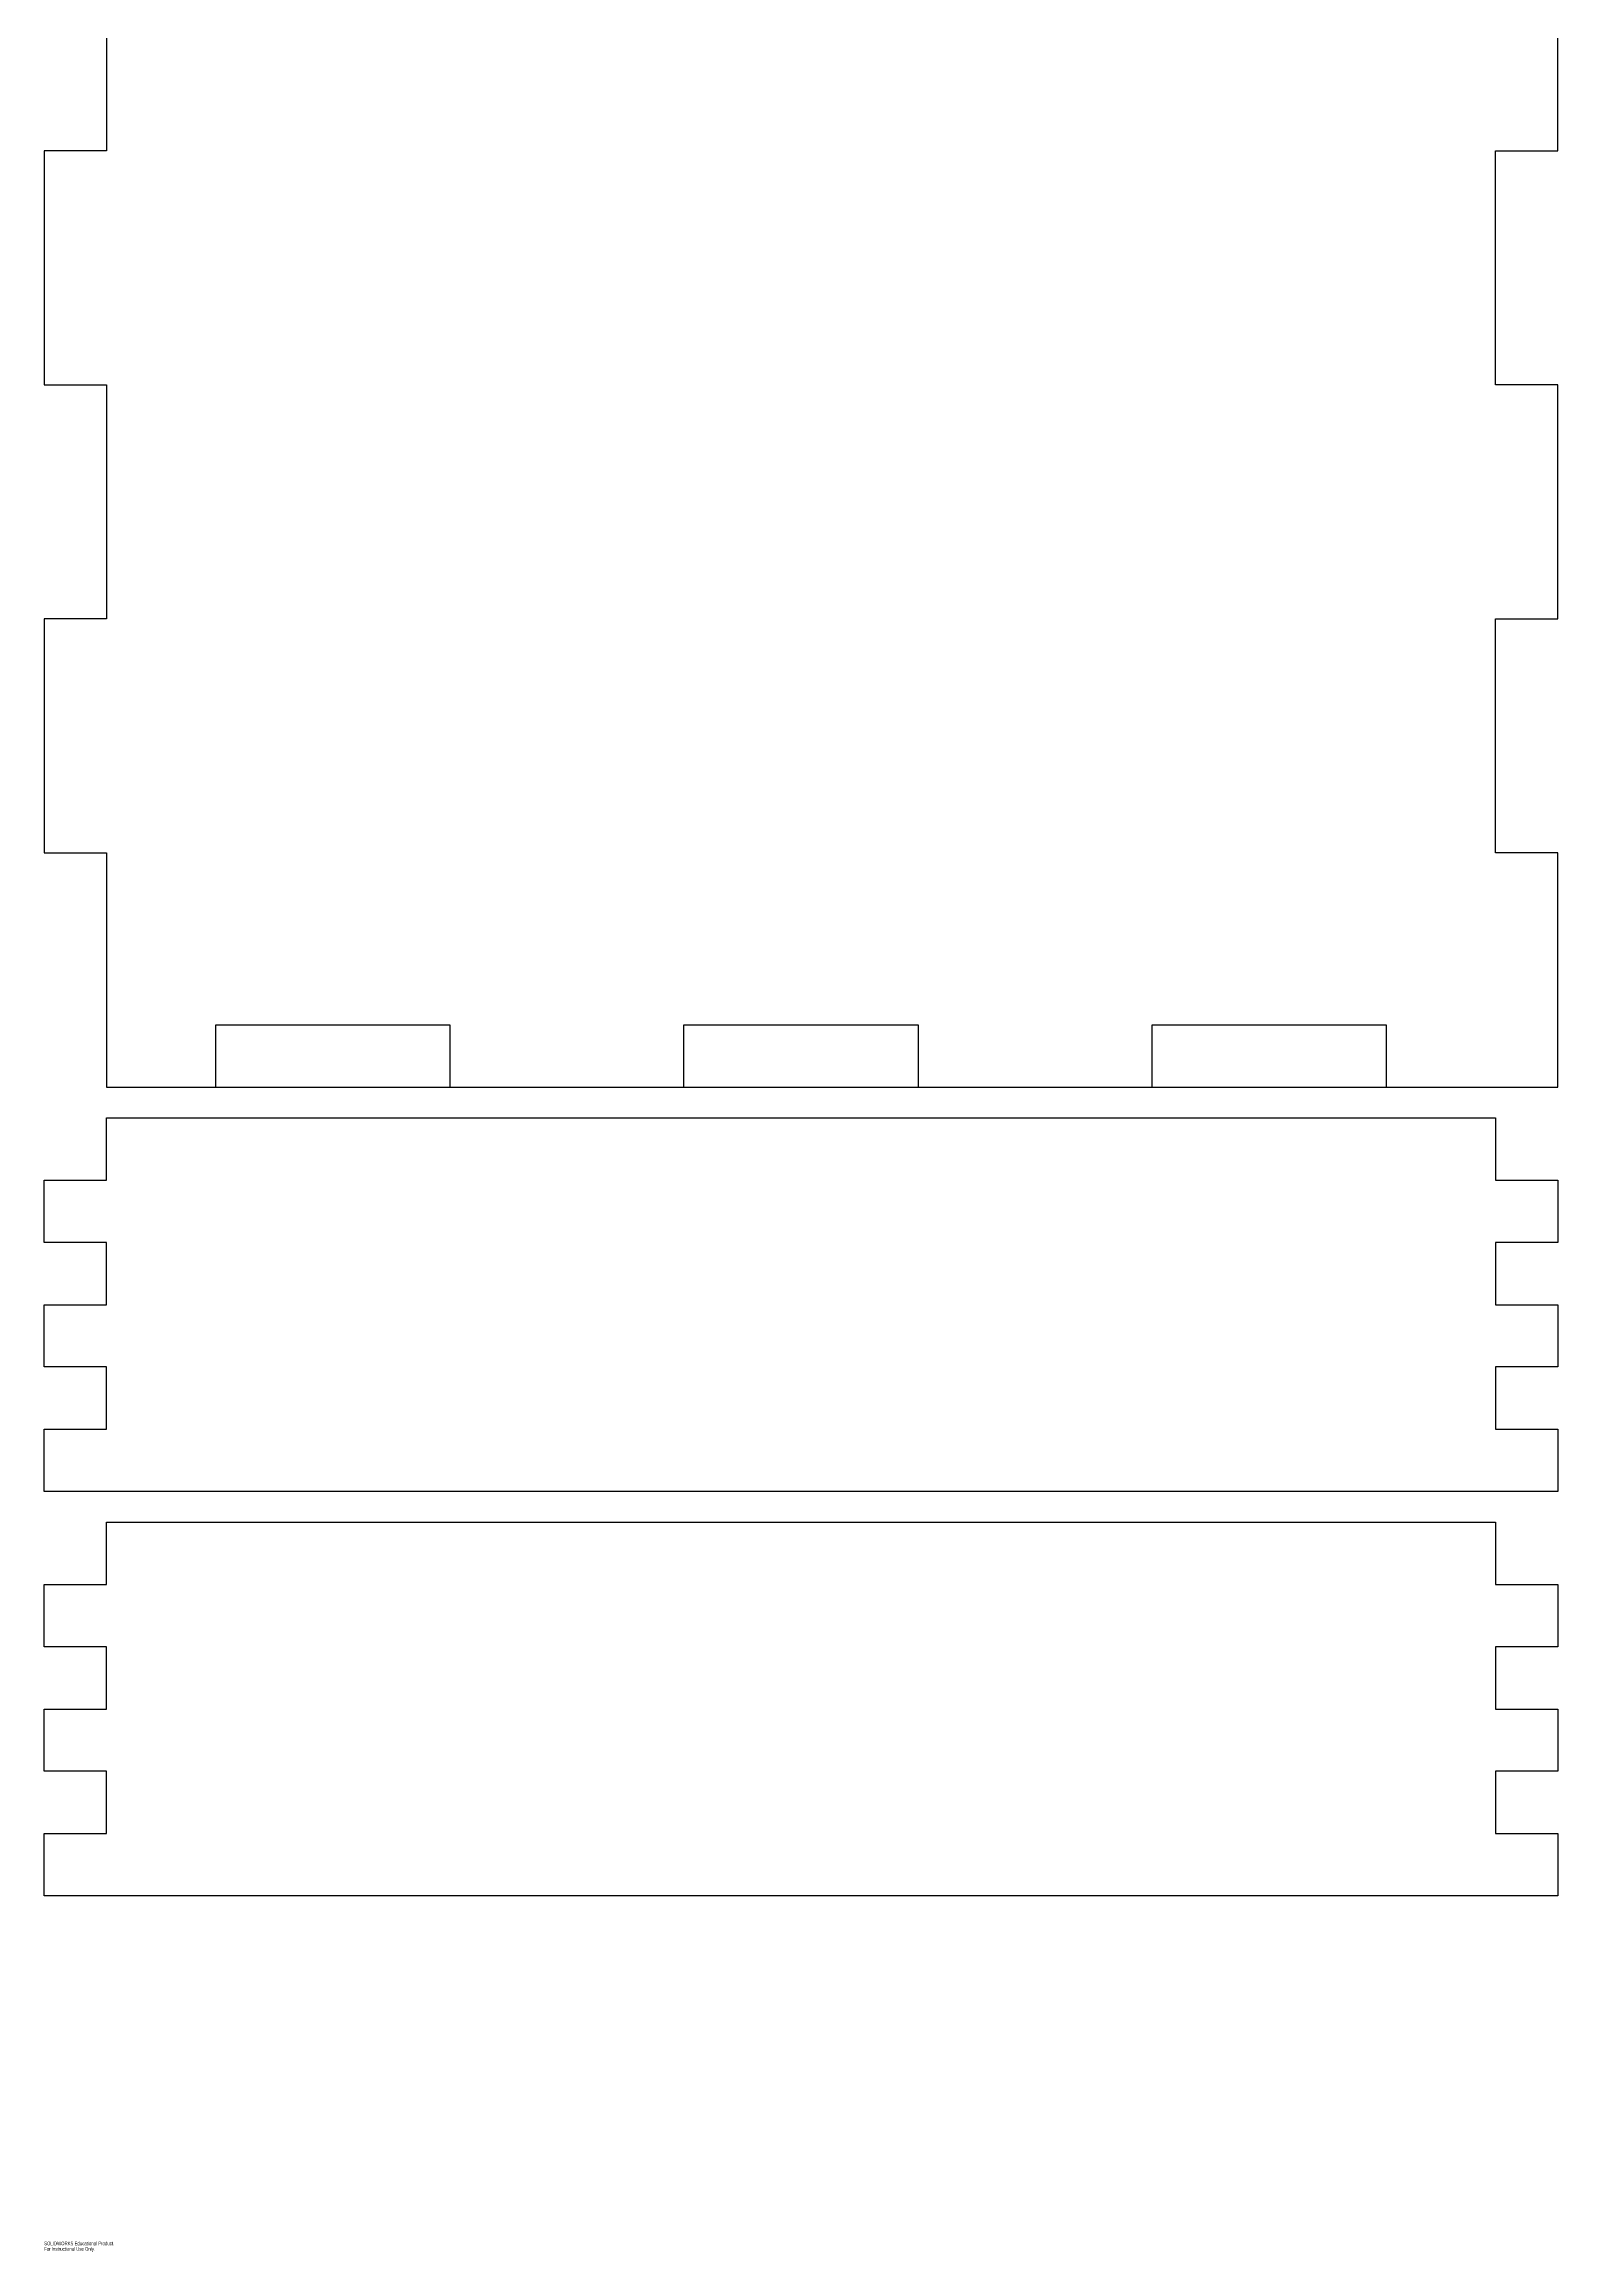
# Model space of a CAD drawing. Header units: millimetres. Extents: x 251 to 11783, y 1010 to 6809.
# Drawn here: x 251 to 2338, y 1010 to 4053 of the extents above; entities that cross this region are included whole.
import ezdxf

# ---------------------------------------------------------------- set-up
doc = ezdxf.new("R2010")
doc.units = ezdxf.units.MM
doc.styles.add('SLDTEXTSTYLE0', font='TXT', dxfattribs={"width": 0.7})

msp = doc.modelspace()

# ---------------------------------------------------------------- linework, layer by layer
at = {"color": 7, "linetype": 'Continuous'}
for p, q in [((337.2, 4228.3), (337.2, 3905.8)), ((2337.8, 3905.8), (2337.8, 4228.3)), ((337.2, 3905.8), (251.4, 3905.8)), ((251.4, 3905.8), (251.4, 3583.2)), ((2252, 3583.2), (2252, 3905.8)), ((2252, 3905.8), (2337.8, 3905.8)), ((251.4, 3583.2), (337.2, 3583.2)), ((337.2, 3583.2), (337.2, 3260.6)), ((2337.8, 3583.2), (2252, 3583.2)), ((2337.8, 3260.6), (2337.8, 3583.2)), ((337.2, 3260.6), (251.4, 3260.6)), ((251.4, 3260.6), (251.4, 2938)), ((2252, 2938), (2252, 3260.6)), ((2252, 3260.6), (2337.8, 3260.6)), ((251.4, 2938), (337.2, 2938)), ((337.2, 2938), (337.2, 2615.4)), ((2337.8, 2938), (2252, 2938)), ((2337.8, 2615.4), (2337.8, 2938)), ((488.1, 2615.4), (488.1, 2701.2)), ((488.1, 2701.2), (810.7, 2701.2)), ((810.7, 2701.2), (810.7, 2615.4)), ((1133.3, 2615.4), (1133.3, 2701.2)), ((1133.3, 2701.2), (1455.9, 2701.2)), ((1455.9, 2701.2), (1455.9, 2615.4)), ((1778.5, 2615.4), (1778.5, 2701.2)), ((1778.5, 2701.2), (2101, 2701.2)), ((2101, 2701.2), (2101, 2615.4)), ((337.2, 2615.4), (2337.8, 2615.4)), ((337.2, 2487), (337.2, 2572.9)), ((337.2, 2572.9), (2252, 2572.9)), ((2252, 2572.9), (2252, 2487)), ((251.4, 2401.2), (251.4, 2487)), ((251.4, 2487), (337.2, 2487)), ((2252, 2487), (2337.8, 2487)), ((2337.8, 2487), (2337.8, 2401.2)), ((337.2, 2401.2), (251.4, 2401.2)), ((337.2, 2315.4), (337.2, 2401.2)), ((2337.8, 2401.2), (2252, 2401.2)), ((2252, 2401.2), (2252, 2315.4)), ((251.4, 2229.6), (251.4, 2315.4)), ((251.4, 2315.4), (337.2, 2315.4)), ((2252, 2315.4), (2337.8, 2315.4)), ((2337.8, 2315.4), (2337.8, 2229.6)), ((337.2, 2229.6), (251.4, 2229.6)), ((337.2, 2143.8), (337.2, 2229.6)), ((2337.8, 2229.6), (2252, 2229.6)), ((2252, 2229.6), (2252, 2143.8)), ((251.4, 2058), (251.4, 2143.8)), ((251.4, 2143.8), (337.2, 2143.8)), ((2252, 2143.8), (2337.8, 2143.8)), ((2337.8, 2143.8), (2337.8, 2058)), ((2337.8, 2058), (251.4, 2058)), ((337.2, 1929.6), (337.2, 2015.4)), ((337.2, 2015.4), (2252, 2015.4)), ((2252, 2015.4), (2252, 1929.6)), ((251.4, 1843.8), (251.4, 1929.6)), ((251.4, 1929.6), (337.2, 1929.6)), ((2252, 1929.6), (2337.8, 1929.6)), ((2337.8, 1929.6), (2337.8, 1843.8)), ((337.2, 1843.8), (251.4, 1843.8)), ((337.2, 1758), (337.2, 1843.8)), ((2337.8, 1843.8), (2252, 1843.8)), ((2252, 1843.8), (2252, 1758)), ((251.4, 1672.2), (251.4, 1758)), ((251.4, 1758), (337.2, 1758)), ((2252, 1758), (2337.8, 1758)), ((2337.8, 1758), (2337.8, 1672.2)), ((337.2, 1672.2), (251.4, 1672.2)), ((337.2, 1586.4), (337.2, 1672.2)), ((2337.8, 1672.2), (2252, 1672.2)), ((2252, 1672.2), (2252, 1586.4)), ((251.4, 1500.6), (251.4, 1586.4)), ((251.4, 1586.4), (337.2, 1586.4)), ((2252, 1586.4), (2337.8, 1586.4)), ((2337.8, 1586.4), (2337.8, 1500.6)), ((2337.8, 1500.6), (251.4, 1500.6))]:
    msp.add_line(p, q, dxfattribs=at)

# ---------------------------------------------------------------- texts
at = {"color": 7, "linetype": 'Continuous', "char_height": 5.067, "attachment_point": 1, "style": 'SLDTEXTSTYLE0'}
for s, insert in [('SOLIDWORKS Educational Product.', (251.4, 1024)), ('For Instructional Use Only.', (251.4, 1016.4))]:
    msp.add_mtext(s, dxfattribs=dict(at, insert=insert))

doc.saveas('drawing.dxf')
